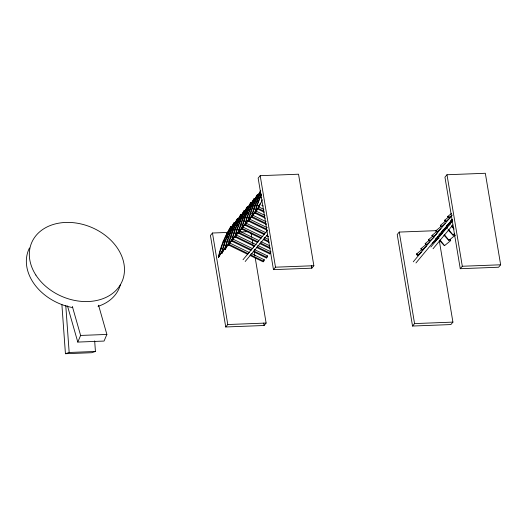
<?xml version="1.0" encoding="UTF-8"?>
<svg xmlns="http://www.w3.org/2000/svg" width="527" height="527" viewBox="0 0 527 527"><rect width="100%" height="100%" fill="white"/><g stroke="black" fill="none" stroke-linecap="round" stroke-linejoin="round"><path stroke-width="0.79" d="M222.743 250.351L218.402 257.235C220.563 246.326 225.036 235.971 230.892 226.551L231.234 226.57L230.681 228.889M223.481 245.615L224.219 244.732L226.366 245.78L221.63 253.362C223.791 242.453 228.263 232.097 234.12 222.671L234.462 222.69L233.54 226.564M228.968 243.085L225.029 249.278C227.19 238.369 231.663 228.013 237.512 218.593L237.861 218.613L237.117 221.709M232.591 238.514L228.257 245.404C230.418 234.495 234.89 224.14 240.74 214.713L241.089 214.733L240.345 217.835M235.991 234.436L231.649 241.32C233.81 230.418 238.29 220.055 244.139 210.635L244.482 210.655L243.56 214.529M236.735 229.7L237.466 228.817L239.62 229.864L234.877 237.446C237.038 226.538 241.518 216.182 247.367 206.755L247.71 206.775L246.788 210.648M242.618 226.478L238.276 233.362C240.437 222.46 244.91 212.098 250.76 202.678L251.109 202.697L250.371 205.793M245.845 222.598L241.504 229.489C243.665 218.58 248.138 208.224 253.988 198.804L254.337 198.824L253.592 201.92M248.843 219.212L244.903 225.411C247.064 214.502 251.537 204.147 257.387 194.72L257.736 194.74L256.807 198.613M249.982 213.784L250.714 212.908L252.868 213.955L248.131 221.531C250.292 210.622 254.765 200.267 260.615 190.846M255.865 210.563L251.524 217.453C253.21 208.903 256.359 200.675 260.417 192.981M262.301 199.733L259.488 205.998L254.752 213.573L256.603 205.826L261.287 193.962M260.219 193.962L260.588 192.414M218.402 257.235L218.494 257.13C221.366 246.445 225.358 235.997 230.978 226.445M221.63 253.362L221.722 253.256C224.594 242.565 228.58 232.124 234.205 222.565M230.694 228.224L231.234 226.57M225.029 249.278L225.115 249.172C227.993 238.487 231.979 228.046 237.605 218.488M233.922 224.344L234.462 222.69M228.257 245.404L228.343 245.299C231.221 234.607 235.207 224.166 240.832 214.608M237.321 220.266L237.861 218.613M231.649 241.32L231.742 241.214C234.62 230.53 238.606 220.088 244.225 210.53M240.543 216.393L241.089 214.733M234.877 237.446L234.97 237.341C237.842 226.656 241.834 216.208 247.453 206.65M243.942 212.309L244.482 210.655M238.276 233.362L238.362 233.257C241.241 222.572 245.226 212.131 250.852 202.572M246.946 209.206L247.71 206.775M241.504 229.489L241.59 229.383C244.469 218.698 248.454 208.251 254.08 198.692M250.569 204.351L251.109 202.697M244.903 225.411L244.989 225.299C247.868 214.614 251.853 204.173 257.472 194.615M253.797 200.477L254.337 198.824M248.131 221.531L248.217 221.426C251.096 210.741 255.081 200.293 260.7 190.741M256.965 197.17L257.736 194.74M251.524 217.453L254.113 208.824L260.351 193.481L259.62 194.364M254.752 213.573L257.341 204.95L261.287 194.825M249.956 255.43L263.204 261.873L263.731 261.24L264.31 259.811L251.069 253.362M253.184 251.557L266.425 257.999L267.538 255.931L254.297 249.488M266.425 257.999L267.538 255.931M256.583 247.473L269.824 253.915L270.41 252.486M269.824 253.915L270.937 251.853L257.69 245.411M98.562 305.225L106.882 334.434L104.05 341.068L77.785 342.076L80.618 335.442L72.344 306.411M255.009 213.698L260.397 203.145M218.659 257.36L221.656 251.906M221.887 253.487L225.26 247.347M225.286 249.403L228.283 243.948M228.514 245.529L231.511 240.068M231.913 241.445L234.535 236.669M235.141 237.572L238.507 231.432M238.533 233.494L241.531 228.033M241.761 229.614L244.759 224.153M245.16 225.536L248.533 219.39M248.388 221.656L251.761 215.517M251.781 217.579L254.778 212.117M227.967 232.42L212.46 233.013L210.425 235.464L225.734 326.971L264.086 325.502L266.122 323.051L255.147 257.459M260.193 175.682L258.151 178.133L273.467 269.64L311.813 268.171L313.855 265.72L298.539 174.213L260.193 175.682L275.502 267.189L273.467 269.64M226.498 234.146L227.229 233.27L228.665 233.962M229.726 230.273L230.457 229.39L231.893 230.088M233.125 226.188L233.856 225.312M236.353 222.315L237.084 221.432L238.52 222.13M239.745 218.231L240.483 217.355L241.913 218.053M242.973 214.357L243.711 213.475L245.141 214.173M246.372 210.273L247.104 209.397L248.54 210.095M249.6 206.4L250.332 205.517L251.768 206.215M252.993 202.322L253.731 201.439L255.167 202.137M256.221 198.442L256.959 197.559L258.388 198.257M223.059 241.801L223.955 240.727L225.266 241.366M226.287 237.927L227.183 236.847L228.494 237.486M229.686 233.843L230.576 232.769L231.893 233.408M232.914 229.97L233.804 228.896L235.121 229.535M236.307 225.885L237.203 224.812L238.514 225.451M239.535 222.012L240.431 220.938L241.741 221.577M242.934 217.928L243.83 216.854L245.141 217.493M246.162 214.054L247.058 212.98L248.369 213.619M249.554 209.97L250.45 208.896L251.768 209.535M252.782 206.097L253.678 205.023L254.989 205.662M256.181 202.019L257.077 200.939L258.388 201.577M259.409 198.139L260.305 197.065L261.616 197.704M220.253 249.488L220.991 248.612L223.138 249.66M226.88 241.537L227.611 240.655L229.765 241.702M230.108 237.657L230.839 236.775L232.993 237.822M233.507 233.58L234.238 232.697L236.392 233.744M240.128 225.622L240.865 224.739L243.013 225.787M243.355 221.742L244.087 220.866L245.523 221.564M246.755 217.664L247.486 216.781L249.64 217.829M253.375 209.706L254.113 208.824L255.542 209.522M256.603 205.826L257.341 204.95L259.488 205.998L258.757 206.874M243.019 259.732L267.578 230.227M245.187 261.497L267.657 234.508M263.783 260.443L264.31 259.811M225.734 326.971L227.776 324.527L266.122 323.051M436.791 230.642L399.262 232.078L397.22 234.528L412.536 326.035L450.881 324.566L452.924 322.116L439.235 240.325M446.988 174.747L444.953 177.197L460.262 268.704L498.614 267.229L500.65 264.785L485.334 173.278L446.988 174.747L462.304 266.254L460.262 268.704M413.267 261.827L451.935 215.378M415.955 262.966L452.014 219.654M430.869 246.998L452.298 221.261M433.036 248.764L452.891 224.91M412.536 326.035L414.571 323.585L452.924 322.116M447.864 216.393L451.639 213.316M444.636 220.273L449.044 216.676M448.958 217.658L452.107 215.088M440.388 225.372L445.427 221.261M445.73 221.538L450.137 217.941M435.974 230.681L441.007 226.57M441.488 226.636L445.262 223.553M432.068 235.371L436.475 231.775M437.067 231.939L440.849 228.856M450.289 221.149L452.179 219.607M428.497 239.653L432.904 236.056M433.161 236.636L436.942 233.553M446.382 225.846L452.68 220.708M425.269 243.533L429.05 240.45M429.597 240.918L434.004 237.321M442.186 230.642L450.374 223.962M421.027 248.632L426.06 244.521M426.369 244.791L429.518 242.222M438.958 234.522L447.146 227.842M416.607 253.935L421.646 249.824M422.12 249.897L426.527 246.3M435.342 239.106L442.265 233.454M417.707 255.2L421.481 252.117M432.186 243.382L437.851 238.757M448.082 230.029L453.174 235.253L454.412 234.245M443.833 235.128L448.932 240.358L455.117 235.305L454.096 234.021M439.419 240.437L444.511 245.661L450.697 240.615L449.683 239.33M61.89 304.599L65.434 353.722L69.169 352.477L95.433 351.469L94.669 340.897M95.433 351.469L91.698 352.715L65.434 353.722M240.2 231.952L248.362 231.636M275.502 267.189L313.855 265.72M462.304 266.254L500.65 264.785M80.618 335.442L106.882 334.434M261.741 205.26L263.217 205.978M259.455 207.276L263.869 209.423M258.138 208.349L264.027 211.215M257.611 208.988L264.231 212.21M256.227 211.156L265.055 215.451M255.648 212.585L264.475 216.88M255.121 213.218L265.417 218.231M252.835 215.233L266.076 221.676M252.249 216.669L266.227 223.468M251.616 217.348L266.438 224.462M249.607 219.113L267.261 227.704M249.021 220.543L266.682 229.133M248.494 221.175L267.624 230.483M246.208 223.191L266.069 232.855M245.628 224.621L264.752 233.929M245.095 225.26L264.225 234.568M266.431 235.641L268.638 236.715M242.98 227.071L262.848 236.735M264.317 237.453L268.73 239.601M242.4 228.501L261.53 237.809M263.737 238.883L268.882 241.386M241.873 229.133L260.997 238.441M263.204 239.515L269.093 242.38M239.581 231.149L258.711 240.457M260.918 241.531L269.745 245.826M239.001 232.578L258.131 241.886M260.338 242.96L269.903 247.618M238.474 233.217L257.604 242.525M259.811 243.599L270.107 248.606M237.091 235.385L256.221 244.693M235.773 236.458L254.903 245.766M257.11 246.84L270.351 253.283M234.508 236.735L254.376 246.399M232.96 239.106L252.822 248.77M232.374 240.536L251.504 249.844M253.711 250.918L266.958 257.36M231.847 241.175L250.977 250.477M229.732 242.987L249.594 252.65M229.153 244.416L248.276 253.724M250.483 254.798L263.731 261.24M228.619 245.048L247.749 254.357M451.31 226.155L454.142 229.054M453.984 234.146L455.117 235.305M449.564 239.449L450.697 240.615M449.287 222.381L450.302 223.665M451.83 225.596L453.352 227.526M446.567 226.9L447.581 228.184M448.602 229.476L453.174 235.253M441.81 231.36L442.832 232.644M444.353 234.574L448.932 240.358M437.397 236.663L438.919 238.593M439.94 239.877L444.511 245.661M67.476 305.877L77.785 342.076M399.262 232.078L414.571 323.585M311.404 265.74L311.813 268.171M251.083 233.165L251.754 237.216M252.163 239.64L252.841 243.691M253.112 245.312L253.52 247.743M254.198 251.787L254.877 255.839M263.678 323.071L264.086 325.502M212.46 233.013L227.776 324.527M65.763 305.324L69.169 352.477M120.419 284.685A49.182 37.575 23.1 0 1 98.022 306.319M72.739 307.597A49.182 37.575 23.1 0 1 29.453 248.013M35.876 275.074A49.182 37.575 23.1 0 0 118.279 287.808A49.182 37.575 23.1 0 0 76.547 223.092A49.182 37.575 23.1 0 0 35.876 275.074M416.587 254.324A0.837 0.375 50.8 0 0 417.621 255.252A0.837 0.375 50.8 0 0 417.259 254.133A0.837 0.375 50.8 0 0 416.587 254.324M421.007 249.021A0.837 0.375 50.8 0 0 422.035 249.95A0.837 0.375 50.8 0 0 421.679 248.83A0.837 0.375 50.8 0 0 421.007 249.021M428.477 240.042A0.837 0.375 50.8 0 0 429.512 240.971A0.837 0.375 50.8 0 0 429.149 239.851A0.837 0.375 50.8 0 0 428.477 240.042M432.048 235.753A0.837 0.375 50.8 0 0 433.075 236.682A0.837 0.375 50.8 0 0 432.72 235.562A0.837 0.375 50.8 0 0 432.048 235.753M425.249 243.915A0.837 0.375 50.8 0 0 426.284 244.844A0.837 0.375 50.8 0 0 425.921 243.724A0.837 0.375 50.8 0 0 425.249 243.915M435.954 231.063A0.837 0.375 50.8 0 0 436.988 231.992A0.837 0.375 50.8 0 0 436.626 230.872A0.837 0.375 50.8 0 0 435.954 231.063M440.368 225.76A0.837 0.375 50.8 0 0 441.402 226.689A0.837 0.375 50.8 0 0 441.04 225.569A0.837 0.375 50.8 0 0 440.368 225.76M444.617 220.655A0.837 0.375 50.8 0 0 445.651 221.584A0.837 0.375 50.8 0 0 445.289 220.464A0.837 0.375 50.8 0 0 444.617 220.655M447.845 216.781A0.837 0.375 50.8 0 0 448.872 217.71A0.837 0.375 50.8 0 0 448.517 216.59A0.837 0.375 50.8 0 0 447.845 216.781"/></g></svg>
